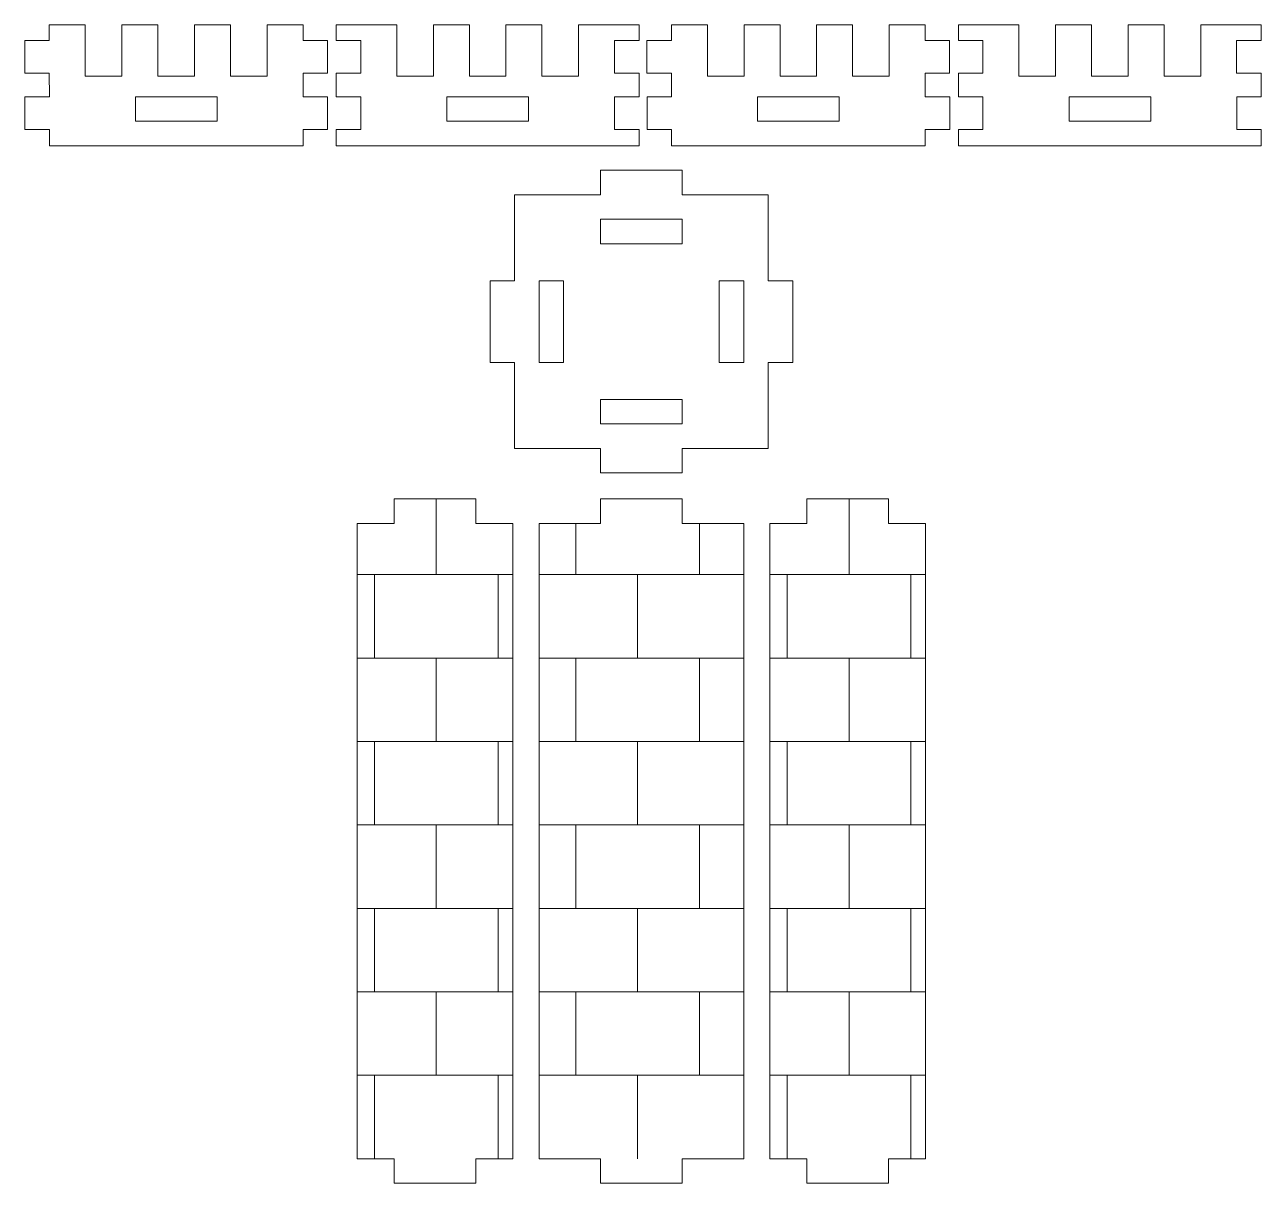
# Model space of a CAD drawing. Header units: millimetres. Extents: x -421 to 418, y -426 to 431.
# Drawn here: x -420.6 to -269.3, y -30.4 to 111.4 of the extents above; entities that cross this region are included whole.
import ezdxf

# ---------------------------------------------------------------- set-up
doc = ezdxf.new("R2010")
doc.units = ezdxf.units.MM
doc.header["$MEASUREMENT"] = 0
doc.layers.add('layer 1', color=7, linetype='Continuous')

msp = doc.modelspace()

# ---------------------------------------------------------------- linework, layer by layer
at = {"layer": 'layer 1', "color": 250, "lineweight": 9}
for points, knots in [([(-417.5594, 96.5401), (-417.5594, 96.5401), (-417.5598, 98.5401), (-417.5598, 98.5401), (-417.5598, 98.5401), (-417.5598, 98.5401), (-420.5561, 98.5401), (-420.5561, 98.5401), (-420.5561, 98.5401), (-420.5561, 98.5401), (-420.5561, 102.5401), (-420.5561, 102.5401), (-420.5561, 102.5401), (-420.5561, 102.5401), (-417.5605, 102.5401), (-417.5605, 102.5401), (-417.5605, 102.5401), (-417.5605, 102.5401), (-417.561, 105.4029), (-417.561, 105.4029), (-417.561, 105.4029), (-417.561, 105.4029), (-420.571, 105.4029), (-420.571, 105.4029), (-420.571, 105.4029), (-420.571, 105.4029), (-420.571, 109.4029), (-420.571, 109.4029), (-420.571, 109.4029), (-420.571, 109.4029), (-417.5617, 109.4029), (-417.5617, 109.4029), (-417.5617, 109.4029), (-417.5617, 109.4029), (-417.562, 111.3501), (-417.562, 111.3501), (-417.562, 111.3501), (-417.562, 111.3501), (-413.1605, 111.3501), (-413.1605, 111.3501), (-413.1605, 111.3501), (-413.1605, 111.3501), (-413.1605, 105.0354), (-413.1605, 105.0354), (-413.1605, 105.0354), (-413.1605, 105.0354), (-408.6819, 105.0354), (-408.6819, 105.0354), (-408.6819, 105.0354), (-408.6819, 105.0354), (-408.6819, 111.3501), (-408.6819, 111.3501), (-408.6819, 111.3501), (-408.6819, 111.3501), (-404.2804, 111.3501), (-404.2804, 111.3501), (-404.2804, 111.3501), (-404.2804, 111.3501), (-404.2804, 105.0354), (-404.2804, 105.0354), (-404.2804, 105.0354), (-404.2804, 105.0354), (-399.8018, 105.0354), (-399.8018, 105.0354), (-399.8018, 105.0354), (-399.8018, 105.0354), (-399.8018, 111.3501), (-399.8018, 111.3501), (-399.8018, 111.3501), (-399.8018, 111.3501), (-395.4002, 111.3501), (-395.4002, 111.3501), (-395.4002, 111.3501), (-395.4002, 111.3501), (-395.4002, 105.0354), (-395.4002, 105.0354), (-395.4002, 105.0354), (-395.4002, 105.0354), (-390.9215, 105.0354), (-390.9215, 105.0354), (-390.9215, 105.0354), (-390.9215, 105.0354), (-390.9215, 111.3501), (-390.9215, 111.3501), (-390.9215, 111.3501), (-390.9215, 111.3501), (-386.5199, 111.3501), (-386.5199, 111.3501), (-386.5199, 111.3501), (-386.5199, 111.3501), (-386.5185, 109.4029), (-386.5185, 109.4029), (-386.5185, 109.4029), (-386.5185, 109.4029), (-383.5248, 109.4029), (-383.5248, 109.4029), (-383.5248, 109.4029), (-383.5248, 109.4029), (-383.5248, 105.4029), (-383.5248, 105.4029), (-383.5248, 105.4029), (-383.5248, 105.4029), (-386.5156, 105.4029), (-386.5156, 105.4029), (-386.5156, 105.4029), (-386.5156, 105.4029), (-386.5136, 102.5401), (-386.5136, 102.5401), (-386.5136, 102.5401), (-386.5136, 102.5401), (-383.5093, 102.5401), (-383.5093, 102.5401), (-383.5093, 102.5401), (-383.5093, 102.5401), (-383.5093, 98.5401), (-383.5093, 98.5401), (-383.5093, 98.5401), (-383.5093, 98.5401), (-386.5107, 98.5401), (-386.5107, 98.5401), (-386.5107, 98.5401), (-386.5107, 98.5401), (-386.5093, 96.5401), (-386.5093, 96.5401), (-386.5093, 96.5401), (-386.5093, 96.5401), (-417.5594, 96.5401), (-417.5594, 96.5401)], [0, 0, 0, 0, 0.03030303, 0.03030303, 0.03030303, 0.03030303, 0.06060606, 0.06060606, 0.06060606, 0.06060606, 0.09090909, 0.09090909, 0.09090909, 0.09090909, 0.12121212, 0.12121212, 0.12121212, 0.12121212, 0.15151515, 0.15151515, 0.15151515, 0.15151515, 0.18181818, 0.18181818, 0.18181818, 0.18181818, 0.21212121, 0.21212121, 0.21212121, 0.21212121, 0.24242424, 0.24242424, 0.24242424, 0.24242424, 0.27272727, 0.27272727, 0.27272727, 0.27272727, 0.3030303, 0.3030303, 0.3030303, 0.3030303, 0.33333333, 0.33333333, 0.33333333, 0.33333333, 0.36363636, 0.36363636, 0.36363636, 0.36363636, 0.39393939, 0.39393939, 0.39393939, 0.39393939, 0.42424242, 0.42424242, 0.42424242, 0.42424242, 0.45454545, 0.45454545, 0.45454545, 0.45454545, 0.48484848, 0.48484848, 0.48484848, 0.48484848, 0.51515152, 0.51515152, 0.51515152, 0.51515152, 0.54545455, 0.54545455, 0.54545455, 0.54545455, 0.57575758, 0.57575758, 0.57575758, 0.57575758, 0.60606061, 0.60606061, 0.60606061, 0.60606061, 0.63636364, 0.63636364, 0.63636364, 0.63636364, 0.66666667, 0.66666667, 0.66666667, 0.66666667, 0.6969697, 0.6969697, 0.6969697, 0.6969697, 0.72727273, 0.72727273, 0.72727273, 0.72727273, 0.75757576, 0.75757576, 0.75757576, 0.75757576, 0.78787879, 0.78787879, 0.78787879, 0.78787879, 0.81818182, 0.81818182, 0.81818182, 0.81818182, 0.84848485, 0.84848485, 0.84848485, 0.84848485, 0.87878788, 0.87878788, 0.87878788, 0.87878788, 0.90909091, 0.90909091, 0.90909091, 0.90909091, 0.93939394, 0.93939394, 0.93939394, 0.93939394, 1, 1, 1, 1]), ([(-382.4461, 96.5401), (-382.4461, 96.5401), (-382.4465, 98.5401), (-382.4465, 98.5401), (-382.4465, 98.5401), (-382.4465, 98.5401), (-379.4461, 98.5401), (-379.4461, 98.5401), (-379.4461, 98.5401), (-379.4461, 98.5401), (-379.4461, 102.5401), (-379.4461, 102.5401), (-379.4461, 102.5401), (-379.4461, 102.5401), (-382.4472, 102.5401), (-382.4472, 102.5401), (-382.4472, 102.5401), (-382.4472, 102.5401), (-382.4477, 105.4029), (-382.4477, 105.4029), (-382.4477, 105.4029), (-382.4477, 105.4029), (-379.4644, 105.4029), (-379.4644, 105.4029), (-379.4644, 105.4029), (-379.4644, 105.4029), (-379.4644, 109.4029), (-379.4644, 109.4029), (-379.4644, 109.4029), (-379.4644, 109.4029), (-382.4484, 109.4029), (-382.4484, 109.4029), (-382.4484, 109.4029), (-382.4484, 109.4029), (-382.4487, 111.3501), (-382.4487, 111.3501), (-382.4487, 111.3501), (-382.4487, 111.3501), (-375.0472, 111.3501), (-375.0472, 111.3501), (-375.0472, 111.3501), (-375.0472, 111.3501), (-375.0472, 105.0354), (-375.0472, 105.0354), (-375.0472, 105.0354), (-375.0472, 105.0354), (-370.5686, 105.0354), (-370.5686, 105.0354), (-370.5686, 105.0354), (-370.5686, 105.0354), (-370.5686, 111.3501), (-370.5686, 111.3501), (-370.5686, 111.3501), (-370.5686, 111.3501), (-366.1671, 111.3501), (-366.1671, 111.3501), (-366.1671, 111.3501), (-366.1671, 111.3501), (-366.1671, 105.0354), (-366.1671, 105.0354), (-366.1671, 105.0354), (-366.1671, 105.0354), (-361.6885, 105.0354), (-361.6885, 105.0354), (-361.6885, 105.0354), (-361.6885, 105.0354), (-361.6885, 111.3501), (-361.6885, 111.3501), (-361.6885, 111.3501), (-361.6885, 111.3501), (-357.2869, 111.3501), (-357.2869, 111.3501), (-357.2869, 111.3501), (-357.2869, 111.3501), (-357.2869, 105.0354), (-357.2869, 105.0354), (-357.2869, 105.0354), (-357.2869, 105.0354), (-352.8082, 105.0354), (-352.8082, 105.0354), (-352.8082, 105.0354), (-352.8082, 105.0354), (-352.8082, 111.3501), (-352.8082, 111.3501), (-352.8082, 111.3501), (-352.8082, 111.3501), (-345.4066, 111.3501), (-345.4066, 111.3501), (-345.4066, 111.3501), (-345.4066, 111.3501), (-345.4052, 109.4029), (-345.4052, 109.4029), (-345.4052, 109.4029), (-345.4052, 109.4029), (-348.4102, 109.4029), (-348.4102, 109.4029), (-348.4102, 109.4029), (-348.4102, 109.4029), (-348.4102, 105.4029), (-348.4102, 105.4029), (-348.4102, 105.4029), (-348.4102, 105.4029), (-345.4023, 105.4029), (-345.4023, 105.4029), (-345.4023, 105.4029), (-345.4023, 105.4029), (-345.4003, 102.5401), (-345.4003, 102.5401), (-345.4003, 102.5401), (-345.4003, 102.5401), (-348.3962, 102.5401), (-348.3962, 102.5401), (-348.3962, 102.5401), (-348.3962, 102.5401), (-348.3962, 98.5401), (-348.3962, 98.5401), (-348.3962, 98.5401), (-348.3962, 98.5401), (-345.3974, 98.5401), (-345.3974, 98.5401), (-345.3974, 98.5401), (-345.3974, 98.5401), (-345.396, 96.5401), (-345.396, 96.5401), (-345.396, 96.5401), (-345.396, 96.5401), (-382.4461, 96.5401), (-382.4461, 96.5401)], [0, 0, 0, 0, 0.03030303, 0.03030303, 0.03030303, 0.03030303, 0.06060606, 0.06060606, 0.06060606, 0.06060606, 0.09090909, 0.09090909, 0.09090909, 0.09090909, 0.12121212, 0.12121212, 0.12121212, 0.12121212, 0.15151515, 0.15151515, 0.15151515, 0.15151515, 0.18181818, 0.18181818, 0.18181818, 0.18181818, 0.21212121, 0.21212121, 0.21212121, 0.21212121, 0.24242424, 0.24242424, 0.24242424, 0.24242424, 0.27272727, 0.27272727, 0.27272727, 0.27272727, 0.3030303, 0.3030303, 0.3030303, 0.3030303, 0.33333333, 0.33333333, 0.33333333, 0.33333333, 0.36363636, 0.36363636, 0.36363636, 0.36363636, 0.39393939, 0.39393939, 0.39393939, 0.39393939, 0.42424242, 0.42424242, 0.42424242, 0.42424242, 0.45454545, 0.45454545, 0.45454545, 0.45454545, 0.48484848, 0.48484848, 0.48484848, 0.48484848, 0.51515152, 0.51515152, 0.51515152, 0.51515152, 0.54545455, 0.54545455, 0.54545455, 0.54545455, 0.57575758, 0.57575758, 0.57575758, 0.57575758, 0.60606061, 0.60606061, 0.60606061, 0.60606061, 0.63636364, 0.63636364, 0.63636364, 0.63636364, 0.66666667, 0.66666667, 0.66666667, 0.66666667, 0.6969697, 0.6969697, 0.6969697, 0.6969697, 0.72727273, 0.72727273, 0.72727273, 0.72727273, 0.75757576, 0.75757576, 0.75757576, 0.75757576, 0.78787879, 0.78787879, 0.78787879, 0.78787879, 0.81818182, 0.81818182, 0.81818182, 0.81818182, 0.84848485, 0.84848485, 0.84848485, 0.84848485, 0.87878788, 0.87878788, 0.87878788, 0.87878788, 0.90909091, 0.90909091, 0.90909091, 0.90909091, 0.93939394, 0.93939394, 0.93939394, 0.93939394, 1, 1, 1, 1]), ([(-341.4274, 96.5401), (-341.4274, 96.5401), (-341.4278, 98.5401), (-341.4278, 98.5401), (-341.4278, 98.5401), (-341.4278, 98.5401), (-344.4241, 98.5401), (-344.4241, 98.5401), (-344.4241, 98.5401), (-344.4241, 98.5401), (-344.4241, 102.5401), (-344.4241, 102.5401), (-344.4241, 102.5401), (-344.4241, 102.5401), (-341.4285, 102.5401), (-341.4285, 102.5401), (-341.4285, 102.5401), (-341.4285, 102.5401), (-341.429, 105.4029), (-341.429, 105.4029), (-341.429, 105.4029), (-341.429, 105.4029), (-344.439, 105.4029), (-344.439, 105.4029), (-344.439, 105.4029), (-344.439, 105.4029), (-344.439, 109.4029), (-344.439, 109.4029), (-344.439, 109.4029), (-344.439, 109.4029), (-341.4297, 109.4029), (-341.4297, 109.4029), (-341.4297, 109.4029), (-341.4297, 109.4029), (-341.43, 111.3501), (-341.43, 111.3501), (-341.43, 111.3501), (-341.43, 111.3501), (-337.0285, 111.3501), (-337.0285, 111.3501), (-337.0285, 111.3501), (-337.0285, 111.3501), (-337.0285, 105.0354), (-337.0285, 105.0354), (-337.0285, 105.0354), (-337.0285, 105.0354), (-332.5499, 105.0354), (-332.5499, 105.0354), (-332.5499, 105.0354), (-332.5499, 105.0354), (-332.5499, 111.3501), (-332.5499, 111.3501), (-332.5499, 111.3501), (-332.5499, 111.3501), (-328.1484, 111.3501), (-328.1484, 111.3501), (-328.1484, 111.3501), (-328.1484, 111.3501), (-328.1484, 105.0354), (-328.1484, 105.0354), (-328.1484, 105.0354), (-328.1484, 105.0354), (-323.6698, 105.0354), (-323.6698, 105.0354), (-323.6698, 105.0354), (-323.6698, 105.0354), (-323.6698, 111.3501), (-323.6698, 111.3501), (-323.6698, 111.3501), (-323.6698, 111.3501), (-319.2682, 111.3501), (-319.2682, 111.3501), (-319.2682, 111.3501), (-319.2682, 111.3501), (-319.2682, 105.0354), (-319.2682, 105.0354), (-319.2682, 105.0354), (-319.2682, 105.0354), (-314.7895, 105.0354), (-314.7895, 105.0354), (-314.7895, 105.0354), (-314.7895, 105.0354), (-314.7895, 111.3501), (-314.7895, 111.3501), (-314.7895, 111.3501), (-314.7895, 111.3501), (-310.3879, 111.3501), (-310.3879, 111.3501), (-310.3879, 111.3501), (-310.3879, 111.3501), (-310.3865, 109.4029), (-310.3865, 109.4029), (-310.3865, 109.4029), (-310.3865, 109.4029), (-307.3928, 109.4029), (-307.3928, 109.4029), (-307.3928, 109.4029), (-307.3928, 109.4029), (-307.3928, 105.4029), (-307.3928, 105.4029), (-307.3928, 105.4029), (-307.3928, 105.4029), (-310.3836, 105.4029), (-310.3836, 105.4029), (-310.3836, 105.4029), (-310.3836, 105.4029), (-310.3816, 102.5401), (-310.3816, 102.5401), (-310.3816, 102.5401), (-310.3816, 102.5401), (-307.3773, 102.5401), (-307.3773, 102.5401), (-307.3773, 102.5401), (-307.3773, 102.5401), (-307.3773, 98.5401), (-307.3773, 98.5401), (-307.3773, 98.5401), (-307.3773, 98.5401), (-310.3787, 98.5401), (-310.3787, 98.5401), (-310.3787, 98.5401), (-310.3787, 98.5401), (-310.3773, 96.5401), (-310.3773, 96.5401), (-310.3773, 96.5401), (-310.3773, 96.5401), (-341.4274, 96.5401), (-341.4274, 96.5401)], [0, 0, 0, 0, 0.03030303, 0.03030303, 0.03030303, 0.03030303, 0.06060606, 0.06060606, 0.06060606, 0.06060606, 0.09090909, 0.09090909, 0.09090909, 0.09090909, 0.12121212, 0.12121212, 0.12121212, 0.12121212, 0.15151515, 0.15151515, 0.15151515, 0.15151515, 0.18181818, 0.18181818, 0.18181818, 0.18181818, 0.21212121, 0.21212121, 0.21212121, 0.21212121, 0.24242424, 0.24242424, 0.24242424, 0.24242424, 0.27272727, 0.27272727, 0.27272727, 0.27272727, 0.3030303, 0.3030303, 0.3030303, 0.3030303, 0.33333333, 0.33333333, 0.33333333, 0.33333333, 0.36363636, 0.36363636, 0.36363636, 0.36363636, 0.39393939, 0.39393939, 0.39393939, 0.39393939, 0.42424242, 0.42424242, 0.42424242, 0.42424242, 0.45454545, 0.45454545, 0.45454545, 0.45454545, 0.48484848, 0.48484848, 0.48484848, 0.48484848, 0.51515152, 0.51515152, 0.51515152, 0.51515152, 0.54545455, 0.54545455, 0.54545455, 0.54545455, 0.57575758, 0.57575758, 0.57575758, 0.57575758, 0.60606061, 0.60606061, 0.60606061, 0.60606061, 0.63636364, 0.63636364, 0.63636364, 0.63636364, 0.66666667, 0.66666667, 0.66666667, 0.66666667, 0.6969697, 0.6969697, 0.6969697, 0.6969697, 0.72727273, 0.72727273, 0.72727273, 0.72727273, 0.75757576, 0.75757576, 0.75757576, 0.75757576, 0.78787879, 0.78787879, 0.78787879, 0.78787879, 0.81818182, 0.81818182, 0.81818182, 0.81818182, 0.84848485, 0.84848485, 0.84848485, 0.84848485, 0.87878788, 0.87878788, 0.87878788, 0.87878788, 0.90909091, 0.90909091, 0.90909091, 0.90909091, 0.93939394, 0.93939394, 0.93939394, 0.93939394, 1, 1, 1, 1]), ([(-306.3141, 96.5401), (-306.3141, 96.5401), (-306.3145, 98.5401), (-306.3145, 98.5401), (-306.3145, 98.5401), (-306.3145, 98.5401), (-303.3141, 98.5401), (-303.3141, 98.5401), (-303.3141, 98.5401), (-303.3141, 98.5401), (-303.3141, 102.5401), (-303.3141, 102.5401), (-303.3141, 102.5401), (-303.3141, 102.5401), (-306.3152, 102.5401), (-306.3152, 102.5401), (-306.3152, 102.5401), (-306.3152, 102.5401), (-306.3157, 105.4029), (-306.3157, 105.4029), (-306.3157, 105.4029), (-306.3157, 105.4029), (-303.3324, 105.4029), (-303.3324, 105.4029), (-303.3324, 105.4029), (-303.3324, 105.4029), (-303.3324, 109.4029), (-303.3324, 109.4029), (-303.3324, 109.4029), (-303.3324, 109.4029), (-306.3164, 109.4029), (-306.3164, 109.4029), (-306.3164, 109.4029), (-306.3164, 109.4029), (-306.3167, 111.3501), (-306.3167, 111.3501), (-306.3167, 111.3501), (-306.3167, 111.3501), (-298.9152, 111.3501), (-298.9152, 111.3501), (-298.9152, 111.3501), (-298.9152, 111.3501), (-298.9152, 105.0354), (-298.9152, 105.0354), (-298.9152, 105.0354), (-298.9152, 105.0354), (-294.4366, 105.0354), (-294.4366, 105.0354), (-294.4366, 105.0354), (-294.4366, 105.0354), (-294.4366, 111.3501), (-294.4366, 111.3501), (-294.4366, 111.3501), (-294.4366, 111.3501), (-290.0351, 111.3501), (-290.0351, 111.3501), (-290.0351, 111.3501), (-290.0351, 111.3501), (-290.0351, 105.0354), (-290.0351, 105.0354), (-290.0351, 105.0354), (-290.0351, 105.0354), (-285.5565, 105.0354), (-285.5565, 105.0354), (-285.5565, 105.0354), (-285.5565, 105.0354), (-285.5565, 111.3501), (-285.5565, 111.3501), (-285.5565, 111.3501), (-285.5565, 111.3501), (-281.1549, 111.3501), (-281.1549, 111.3501), (-281.1549, 111.3501), (-281.1549, 111.3501), (-281.1549, 105.0354), (-281.1549, 105.0354), (-281.1549, 105.0354), (-281.1549, 105.0354), (-276.6762, 105.0354), (-276.6762, 105.0354), (-276.6762, 105.0354), (-276.6762, 105.0354), (-276.6762, 111.3501), (-276.6762, 111.3501), (-276.6762, 111.3501), (-276.6762, 111.3501), (-269.2746, 111.3501), (-269.2746, 111.3501), (-269.2746, 111.3501), (-269.2746, 111.3501), (-269.2732, 109.4029), (-269.2732, 109.4029), (-269.2732, 109.4029), (-269.2732, 109.4029), (-272.2782, 109.4029), (-272.2782, 109.4029), (-272.2782, 109.4029), (-272.2782, 109.4029), (-272.2782, 105.4029), (-272.2782, 105.4029), (-272.2782, 105.4029), (-272.2782, 105.4029), (-269.2703, 105.4029), (-269.2703, 105.4029), (-269.2703, 105.4029), (-269.2703, 105.4029), (-269.2683, 102.5401), (-269.2683, 102.5401), (-269.2683, 102.5401), (-269.2683, 102.5401), (-272.2642, 102.5401), (-272.2642, 102.5401), (-272.2642, 102.5401), (-272.2642, 102.5401), (-272.2642, 98.5401), (-272.2642, 98.5401), (-272.2642, 98.5401), (-272.2642, 98.5401), (-269.2654, 98.5401), (-269.2654, 98.5401), (-269.2654, 98.5401), (-269.2654, 98.5401), (-269.264, 96.5401), (-269.264, 96.5401), (-269.264, 96.5401), (-269.264, 96.5401), (-306.3141, 96.5401), (-306.3141, 96.5401)], [0, 0, 0, 0, 0.03030303, 0.03030303, 0.03030303, 0.03030303, 0.06060606, 0.06060606, 0.06060606, 0.06060606, 0.09090909, 0.09090909, 0.09090909, 0.09090909, 0.12121212, 0.12121212, 0.12121212, 0.12121212, 0.15151515, 0.15151515, 0.15151515, 0.15151515, 0.18181818, 0.18181818, 0.18181818, 0.18181818, 0.21212121, 0.21212121, 0.21212121, 0.21212121, 0.24242424, 0.24242424, 0.24242424, 0.24242424, 0.27272727, 0.27272727, 0.27272727, 0.27272727, 0.3030303, 0.3030303, 0.3030303, 0.3030303, 0.33333333, 0.33333333, 0.33333333, 0.33333333, 0.36363636, 0.36363636, 0.36363636, 0.36363636, 0.39393939, 0.39393939, 0.39393939, 0.39393939, 0.42424242, 0.42424242, 0.42424242, 0.42424242, 0.45454545, 0.45454545, 0.45454545, 0.45454545, 0.48484848, 0.48484848, 0.48484848, 0.48484848, 0.51515152, 0.51515152, 0.51515152, 0.51515152, 0.54545455, 0.54545455, 0.54545455, 0.54545455, 0.57575758, 0.57575758, 0.57575758, 0.57575758, 0.60606061, 0.60606061, 0.60606061, 0.60606061, 0.63636364, 0.63636364, 0.63636364, 0.63636364, 0.66666667, 0.66666667, 0.66666667, 0.66666667, 0.6969697, 0.6969697, 0.6969697, 0.6969697, 0.72727273, 0.72727273, 0.72727273, 0.72727273, 0.75757576, 0.75757576, 0.75757576, 0.75757576, 0.78787879, 0.78787879, 0.78787879, 0.78787879, 0.81818182, 0.81818182, 0.81818182, 0.81818182, 0.84848485, 0.84848485, 0.84848485, 0.84848485, 0.87878788, 0.87878788, 0.87878788, 0.87878788, 0.90909091, 0.90909091, 0.90909091, 0.90909091, 0.93939394, 0.93939394, 0.93939394, 0.93939394, 1, 1, 1, 1]), ([(-407.0344, 99.5401), (-407.0344, 99.5401), (-397.0344, 99.5401), (-397.0344, 99.5401), (-397.0344, 99.5401), (-397.0344, 99.5401), (-397.0344, 102.5401), (-397.0344, 102.5401), (-397.0344, 102.5401), (-397.0344, 102.5401), (-407.0344, 102.5401), (-407.0344, 102.5401), (-407.0344, 102.5401), (-407.0344, 102.5401), (-407.0344, 99.5401), (-407.0344, 99.5401)], [0, 0, 0, 0, 0.2, 0.2, 0.2, 0.2, 0.4, 0.4, 0.4, 0.4, 0.6, 0.6, 0.6, 0.6, 1, 1, 1, 1]), ([(-368.9211, 99.5401), (-368.9211, 99.5401), (-358.9211, 99.5401), (-358.9211, 99.5401), (-358.9211, 99.5401), (-358.9211, 99.5401), (-358.9211, 102.5401), (-358.9211, 102.5401), (-358.9211, 102.5401), (-358.9211, 102.5401), (-368.9211, 102.5401), (-368.9211, 102.5401), (-368.9211, 102.5401), (-368.9211, 102.5401), (-368.9211, 99.5401), (-368.9211, 99.5401)], [0, 0, 0, 0, 0.2, 0.2, 0.2, 0.2, 0.4, 0.4, 0.4, 0.4, 0.6, 0.6, 0.6, 0.6, 1, 1, 1, 1]), ([(-330.9024, 99.5401), (-330.9024, 99.5401), (-320.9024, 99.5401), (-320.9024, 99.5401), (-320.9024, 99.5401), (-320.9024, 99.5401), (-320.9024, 102.5401), (-320.9024, 102.5401), (-320.9024, 102.5401), (-320.9024, 102.5401), (-330.9024, 102.5401), (-330.9024, 102.5401), (-330.9024, 102.5401), (-330.9024, 102.5401), (-330.9024, 99.5401), (-330.9024, 99.5401)], [0, 0, 0, 0, 0.2, 0.2, 0.2, 0.2, 0.4, 0.4, 0.4, 0.4, 0.6, 0.6, 0.6, 0.6, 1, 1, 1, 1]), ([(-292.7891, 99.5401), (-292.7891, 99.5401), (-282.7891, 99.5401), (-282.7891, 99.5401), (-282.7891, 99.5401), (-282.7891, 99.5401), (-282.7891, 102.5401), (-282.7891, 102.5401), (-282.7891, 102.5401), (-282.7891, 102.5401), (-292.7891, 102.5401), (-292.7891, 102.5401), (-292.7891, 102.5401), (-292.7891, 102.5401), (-292.7891, 99.5401), (-292.7891, 99.5401)], [0, 0, 0, 0, 0.2, 0.2, 0.2, 0.2, 0.4, 0.4, 0.4, 0.4, 0.6, 0.6, 0.6, 0.6, 1, 1, 1, 1]), ([(-360.6342, 59.4973), (-360.6342, 59.4973), (-350.1144, 59.4973), (-350.1144, 59.4973), (-350.1144, 59.4973), (-350.1144, 59.4973), (-350.1144, 56.4973), (-350.1144, 56.4973), (-350.1144, 56.4973), (-350.1144, 56.4973), (-340.1144, 56.4973), (-340.1144, 56.4973), (-340.1144, 56.4973), (-340.1144, 56.4973), (-340.1144, 59.4973), (-340.1144, 59.4973), (-340.1144, 59.4973), (-340.1144, 59.4973), (-329.5947, 59.4973), (-329.5947, 59.4973), (-329.5947, 59.4973), (-329.5947, 59.4973), (-329.5947, 70.0168), (-329.5947, 70.0168), (-329.5947, 70.0168), (-329.5947, 70.0168), (-326.5949, 70.0168), (-326.5949, 70.0168), (-326.5949, 70.0168), (-326.5949, 70.0168), (-326.5949, 80.0168), (-326.5949, 80.0168), (-326.5949, 80.0168), (-326.5949, 80.0168), (-329.5947, 80.0168), (-329.5947, 80.0168), (-329.5947, 80.0168), (-329.5947, 80.0168), (-329.5947, 90.5363), (-329.5947, 90.5363), (-329.5947, 90.5363), (-329.5947, 90.5363), (-340.1144, 90.5363), (-340.1144, 90.5363), (-340.1144, 90.5363), (-340.1144, 90.5363), (-340.1144, 93.5363), (-340.1144, 93.5363), (-340.1144, 93.5363), (-340.1144, 93.5363), (-350.1144, 93.5363), (-350.1144, 93.5363), (-350.1144, 93.5363), (-350.1144, 93.5363), (-350.1144, 90.5363), (-350.1144, 90.5363), (-350.1144, 90.5363), (-350.1144, 90.5363), (-360.6342, 90.5363), (-360.6342, 90.5363), (-360.6342, 90.5363), (-360.6342, 90.5363), (-360.6342, 80.0168), (-360.6342, 80.0168), (-360.6342, 80.0168), (-360.6342, 80.0168), (-363.6339, 80.0168), (-363.6339, 80.0168), (-363.6339, 80.0168), (-363.6339, 80.0168), (-363.6339, 70.0168), (-363.6339, 70.0168), (-363.6339, 70.0168), (-363.6339, 70.0168), (-360.6342, 70.0168), (-360.6342, 70.0168), (-360.6342, 70.0168), (-360.6342, 70.0168), (-360.6342, 59.4973), (-360.6342, 59.4973)], [0, 0, 0, 0, 0.04761905, 0.04761905, 0.04761905, 0.04761905, 0.0952381, 0.0952381, 0.0952381, 0.0952381, 0.14285714, 0.14285714, 0.14285714, 0.14285714, 0.19047619, 0.19047619, 0.19047619, 0.19047619, 0.23809524, 0.23809524, 0.23809524, 0.23809524, 0.28571429, 0.28571429, 0.28571429, 0.28571429, 0.33333333, 0.33333333, 0.33333333, 0.33333333, 0.38095238, 0.38095238, 0.38095238, 0.38095238, 0.42857143, 0.42857143, 0.42857143, 0.42857143, 0.47619048, 0.47619048, 0.47619048, 0.47619048, 0.52380952, 0.52380952, 0.52380952, 0.52380952, 0.57142857, 0.57142857, 0.57142857, 0.57142857, 0.61904762, 0.61904762, 0.61904762, 0.61904762, 0.66666667, 0.66666667, 0.66666667, 0.66666667, 0.71428571, 0.71428571, 0.71428571, 0.71428571, 0.76190476, 0.76190476, 0.76190476, 0.76190476, 0.80952381, 0.80952381, 0.80952381, 0.80952381, 0.85714286, 0.85714286, 0.85714286, 0.85714286, 0.9047619, 0.9047619, 0.9047619, 0.9047619, 1, 1, 1, 1]), ([(-350.1144, 87.5432), (-350.1144, 87.5432), (-340.1144, 87.5432), (-340.1144, 87.5432), (-340.1144, 87.5432), (-340.1144, 87.5432), (-340.1144, 84.5432), (-340.1144, 84.5432), (-340.1144, 84.5432), (-340.1144, 84.5432), (-350.1144, 84.5432), (-350.1144, 84.5432), (-350.1144, 84.5432), (-350.1144, 84.5432), (-350.1144, 87.5432), (-350.1144, 87.5432)], [0, 0, 0, 0, 0.2, 0.2, 0.2, 0.2, 0.4, 0.4, 0.4, 0.4, 0.6, 0.6, 0.6, 0.6, 1, 1, 1, 1]), ([(-357.6408, 70.0168), (-357.6408, 70.0168), (-357.6408, 80.0168), (-357.6408, 80.0168), (-357.6408, 80.0168), (-357.6408, 80.0168), (-354.6408, 80.0168), (-354.6408, 80.0168), (-354.6408, 80.0168), (-354.6408, 80.0168), (-354.6408, 70.0168), (-354.6408, 70.0168), (-354.6408, 70.0168), (-354.6408, 70.0168), (-357.6408, 70.0168), (-357.6408, 70.0168)], [0, 0, 0, 0, 0.2, 0.2, 0.2, 0.2, 0.4, 0.4, 0.4, 0.4, 0.6, 0.6, 0.6, 0.6, 1, 1, 1, 1]), ([(-335.588, 70.0168), (-335.588, 70.0168), (-335.588, 80.0168), (-335.588, 80.0168), (-335.588, 80.0168), (-335.588, 80.0168), (-332.588, 80.0168), (-332.588, 80.0168), (-332.588, 80.0168), (-332.588, 80.0168), (-332.588, 70.0168), (-332.588, 70.0168), (-332.588, 70.0168), (-332.588, 70.0168), (-335.588, 70.0168), (-335.588, 70.0168)], [0, 0, 0, 0, 0.2, 0.2, 0.2, 0.2, 0.4, 0.4, 0.4, 0.4, 0.6, 0.6, 0.6, 0.6, 1, 1, 1, 1]), ([(-350.1144, 65.4904), (-350.1144, 65.4904), (-340.1144, 65.4904), (-340.1144, 65.4904), (-340.1144, 65.4904), (-340.1144, 65.4904), (-340.1144, 62.4904), (-340.1144, 62.4904), (-340.1144, 62.4904), (-340.1144, 62.4904), (-350.1144, 62.4904), (-350.1144, 62.4904), (-350.1144, 62.4904), (-350.1144, 62.4904), (-350.1144, 65.4904), (-350.1144, 65.4904)], [0, 0, 0, 0, 0.2, 0.2, 0.2, 0.2, 0.4, 0.4, 0.4, 0.4, 0.6, 0.6, 0.6, 0.6, 1, 1, 1, 1]), ([(-379.8936, -27.4341), (-379.8936, -27.4341), (-375.3672, -27.4341), (-375.3672, -27.4341), (-375.3672, -27.4341), (-375.3672, -27.4341), (-375.3672, -30.4341), (-375.3672, -30.4341), (-375.3672, -30.4341), (-375.3672, -30.4341), (-365.3672, -30.4341), (-365.3672, -30.4341), (-365.3672, -30.4341), (-365.3672, -30.4341), (-365.3672, -27.4341), (-365.3672, -27.4341), (-365.3672, -27.4341), (-365.3672, -27.4341), (-360.8408, -27.4341), (-360.8408, -27.4341), (-360.8408, -27.4341), (-360.8408, -27.4341), (-360.8408, 50.3223), (-360.8408, 50.3223), (-360.8408, 50.3223), (-360.8408, 50.3223), (-365.3672, 50.3223), (-365.3672, 50.3223), (-365.3672, 50.3223), (-365.3672, 50.3223), (-365.3672, 53.3223), (-365.3672, 53.3223), (-365.3672, 53.3223), (-365.3672, 53.3223), (-375.3672, 53.3223), (-375.3672, 53.3223), (-375.3672, 53.3223), (-375.3672, 53.3223), (-375.3672, 50.3223), (-375.3672, 50.3223), (-375.3672, 50.3223), (-375.3672, 50.3223), (-379.8936, 50.3223), (-379.8936, 50.3223), (-379.8936, 50.3223), (-379.8936, 50.3223), (-379.8936, -27.4341), (-379.8936, -27.4341)], [0, 0, 0, 0, 0.07692308, 0.07692308, 0.07692308, 0.07692308, 0.15384615, 0.15384615, 0.15384615, 0.15384615, 0.23076923, 0.23076923, 0.23076923, 0.23076923, 0.30769231, 0.30769231, 0.30769231, 0.30769231, 0.38461538, 0.38461538, 0.38461538, 0.38461538, 0.46153846, 0.46153846, 0.46153846, 0.46153846, 0.53846154, 0.53846154, 0.53846154, 0.53846154, 0.61538462, 0.61538462, 0.61538462, 0.61538462, 0.69230769, 0.69230769, 0.69230769, 0.69230769, 0.76923077, 0.76923077, 0.76923077, 0.76923077, 0.84615385, 0.84615385, 0.84615385, 0.84615385, 1, 1, 1, 1]), ([(-357.6408, -27.4341), (-357.6408, -27.4341), (-350.1144, -27.4341), (-350.1144, -27.4341), (-350.1144, -27.4341), (-350.1144, -27.4341), (-350.1144, -30.4341), (-350.1144, -30.4341), (-350.1144, -30.4341), (-350.1144, -30.4341), (-340.1144, -30.4341), (-340.1144, -30.4341), (-340.1144, -30.4341), (-340.1144, -30.4341), (-340.1144, -27.4341), (-340.1144, -27.4341), (-340.1144, -27.4341), (-340.1144, -27.4341), (-332.588, -27.4341), (-332.588, -27.4341), (-332.588, -27.4341), (-332.588, -27.4341), (-332.588, 50.3223), (-332.588, 50.3223), (-332.588, 50.3223), (-332.588, 50.3223), (-340.1144, 50.3223), (-340.1144, 50.3223), (-340.1144, 50.3223), (-340.1144, 50.3223), (-340.1144, 53.3223), (-340.1144, 53.3223), (-340.1144, 53.3223), (-340.1144, 53.3223), (-350.1144, 53.3223), (-350.1144, 53.3223), (-350.1144, 53.3223), (-350.1144, 53.3223), (-350.1144, 50.3223), (-350.1144, 50.3223), (-350.1144, 50.3223), (-350.1144, 50.3223), (-357.6408, 50.3223), (-357.6408, 50.3223), (-357.6408, 50.3223), (-357.6408, 50.3223), (-357.6408, -27.4341), (-357.6408, -27.4341)], [0, 0, 0, 0, 0.07692308, 0.07692308, 0.07692308, 0.07692308, 0.15384615, 0.15384615, 0.15384615, 0.15384615, 0.23076923, 0.23076923, 0.23076923, 0.23076923, 0.30769231, 0.30769231, 0.30769231, 0.30769231, 0.38461538, 0.38461538, 0.38461538, 0.38461538, 0.46153846, 0.46153846, 0.46153846, 0.46153846, 0.53846154, 0.53846154, 0.53846154, 0.53846154, 0.61538462, 0.61538462, 0.61538462, 0.61538462, 0.69230769, 0.69230769, 0.69230769, 0.69230769, 0.76923077, 0.76923077, 0.76923077, 0.76923077, 0.84615385, 0.84615385, 0.84615385, 0.84615385, 1, 1, 1, 1]), ([(-329.388, -27.4341), (-329.388, -27.4341), (-324.8616, -27.4341), (-324.8616, -27.4341), (-324.8616, -27.4341), (-324.8616, -27.4341), (-324.8616, -30.4341), (-324.8616, -30.4341), (-324.8616, -30.4341), (-324.8616, -30.4341), (-314.8616, -30.4341), (-314.8616, -30.4341), (-314.8616, -30.4341), (-314.8616, -30.4341), (-314.8616, -27.4341), (-314.8616, -27.4341), (-314.8616, -27.4341), (-314.8616, -27.4341), (-310.3352, -27.4341), (-310.3352, -27.4341), (-310.3352, -27.4341), (-310.3352, -27.4341), (-310.3352, 50.3223), (-310.3352, 50.3223), (-310.3352, 50.3223), (-310.3352, 50.3223), (-314.8616, 50.3223), (-314.8616, 50.3223), (-314.8616, 50.3223), (-314.8616, 50.3223), (-314.8616, 53.3223), (-314.8616, 53.3223), (-314.8616, 53.3223), (-314.8616, 53.3223), (-324.8616, 53.3223), (-324.8616, 53.3223), (-324.8616, 53.3223), (-324.8616, 53.3223), (-324.8616, 50.3223), (-324.8616, 50.3223), (-324.8616, 50.3223), (-324.8616, 50.3223), (-329.388, 50.3223), (-329.388, 50.3223), (-329.388, 50.3223), (-329.388, 50.3223), (-329.388, -27.4341), (-329.388, -27.4341)], [0, 0, 0, 0, 0.07692308, 0.07692308, 0.07692308, 0.07692308, 0.15384615, 0.15384615, 0.15384615, 0.15384615, 0.23076923, 0.23076923, 0.23076923, 0.23076923, 0.30769231, 0.30769231, 0.30769231, 0.30769231, 0.38461538, 0.38461538, 0.38461538, 0.38461538, 0.46153846, 0.46153846, 0.46153846, 0.46153846, 0.53846154, 0.53846154, 0.53846154, 0.53846154, 0.61538462, 0.61538462, 0.61538462, 0.61538462, 0.69230769, 0.69230769, 0.69230769, 0.69230769, 0.76923077, 0.76923077, 0.76923077, 0.76923077, 0.84615385, 0.84615385, 0.84615385, 0.84615385, 1, 1, 1, 1])]:
    msp.add_open_spline(points, degree=3, knots=knots, dxfattribs=at)
at = {"layer": 'layer 1', "color": 242, "lineweight": 9}
for points in [[(-370.2104, 53.3223), (-370.2104, 53.3223), (-370.2104, 44.0622), (-370.2104, 44.0622)], [(-319.7048, 53.3223), (-319.7048, 53.3223), (-319.7048, 44.0622), (-319.7048, 44.0622)], [(-353.1318, 50.3223), (-353.1318, 50.3223), (-353.1318, 44.0622), (-353.1318, 44.0622)], [(-338.0183, 50.3223), (-338.0183, 50.3223), (-338.0183, 44.0622), (-338.0183, 44.0622)], [(-379.8936, 44.0622), (-379.8936, 44.0622), (-360.8408, 44.0622), (-360.8408, 44.0622)], [(-377.7672, 44.0622), (-377.7672, 44.0622), (-377.7672, 33.8484), (-377.7672, 33.8484)], [(-362.6537, 44.0622), (-362.6537, 44.0622), (-362.6537, 33.8484), (-362.6537, 33.8484)], [(-357.6408, 44.0622), (-357.6408, 44.0622), (-332.588, 44.0622), (-332.588, 44.0622)], [(-345.575, 44.0622), (-345.575, 44.0622), (-345.575, 33.8484), (-345.575, 33.8484)], [(-329.388, 44.0622), (-329.388, 44.0622), (-310.3352, 44.0622), (-310.3352, 44.0622)], [(-327.2616, 44.0622), (-327.2616, 44.0622), (-327.2616, 33.8484), (-327.2616, 33.8484)], [(-312.1481, 44.0622), (-312.1481, 44.0622), (-312.1481, 33.8484), (-312.1481, 33.8484)], [(-379.8936, 33.8484), (-379.8936, 33.8484), (-360.8408, 33.8484), (-360.8408, 33.8484)], [(-370.2104, 33.8484), (-370.2104, 33.8484), (-370.2104, 23.6347), (-370.2104, 23.6347)], [(-357.6408, 33.8484), (-357.6408, 33.8484), (-332.588, 33.8484), (-332.588, 33.8484)], [(-353.1318, 33.8484), (-353.1318, 33.8484), (-353.1318, 23.6347), (-353.1318, 23.6347)], [(-338.0183, 33.8484), (-338.0183, 33.8484), (-338.0183, 23.6347), (-338.0183, 23.6347)], [(-329.388, 33.8484), (-329.388, 33.8484), (-310.3352, 33.8484), (-310.3352, 33.8484)], [(-319.7048, 33.8484), (-319.7048, 33.8484), (-319.7048, 23.6347), (-319.7048, 23.6347)], [(-379.8936, 23.6347), (-379.8936, 23.6347), (-360.8408, 23.6347), (-360.8408, 23.6347)], [(-377.7672, 23.6347), (-377.7672, 23.6347), (-377.7672, 13.4209), (-377.7672, 13.4209)], [(-362.6537, 23.6347), (-362.6537, 23.6347), (-362.6537, 13.4209), (-362.6537, 13.4209)], [(-357.6408, 23.6347), (-357.6408, 23.6347), (-332.588, 23.6347), (-332.588, 23.6347)], [(-345.575, 23.6347), (-345.575, 23.6347), (-345.575, 13.4209), (-345.575, 13.4209)], [(-329.388, 23.6347), (-329.388, 23.6347), (-310.3352, 23.6347), (-310.3352, 23.6347)], [(-327.2616, 23.6347), (-327.2616, 23.6347), (-327.2616, 13.4209), (-327.2616, 13.4209)], [(-312.1481, 23.6347), (-312.1481, 23.6347), (-312.1481, 13.4209), (-312.1481, 13.4209)], [(-379.8936, 13.4209), (-379.8936, 13.4209), (-360.8408, 13.4209), (-360.8408, 13.4209)], [(-370.2104, 13.4209), (-370.2104, 13.4209), (-370.2104, 3.2072), (-370.2104, 3.2072)], [(-357.6408, 13.4209), (-357.6408, 13.4209), (-332.588, 13.4209), (-332.588, 13.4209)], [(-353.1318, 13.4209), (-353.1318, 13.4209), (-353.1318, 3.2072), (-353.1318, 3.2072)], [(-338.0183, 13.4209), (-338.0183, 13.4209), (-338.0183, 3.2072), (-338.0183, 3.2072)], [(-329.388, 13.4209), (-329.388, 13.4209), (-310.3352, 13.4209), (-310.3352, 13.4209)], [(-319.7048, 13.4209), (-319.7048, 13.4209), (-319.7048, 3.2072), (-319.7048, 3.2072)], [(-379.8936, 3.2072), (-379.8936, 3.2072), (-360.8408, 3.2072), (-360.8408, 3.2072)], [(-377.7672, 3.2072), (-377.7672, 3.2072), (-377.7672, -7.0066), (-377.7672, -7.0066)], [(-362.6537, 3.2072), (-362.6537, 3.2072), (-362.6537, -7.0066), (-362.6537, -7.0066)], [(-357.6408, 3.2072), (-357.6408, 3.2072), (-332.588, 3.2072), (-332.588, 3.2072)], [(-345.575, 3.2072), (-345.575, 3.2072), (-345.575, -7.0066), (-345.575, -7.0066)], [(-329.388, 3.2072), (-329.388, 3.2072), (-310.3352, 3.2072), (-310.3352, 3.2072)], [(-327.2616, 3.2072), (-327.2616, 3.2072), (-327.2616, -7.0066), (-327.2616, -7.0066)], [(-312.1481, 3.2072), (-312.1481, 3.2072), (-312.1481, -7.0066), (-312.1481, -7.0066)], [(-379.8936, -7.0066), (-379.8936, -7.0066), (-360.8408, -7.0066), (-360.8408, -7.0066)], [(-370.2104, -7.0066), (-370.2104, -7.0066), (-370.2104, -17.2203), (-370.2104, -17.2203)], [(-357.6408, -7.0066), (-357.6408, -7.0066), (-332.588, -7.0066), (-332.588, -7.0066)], [(-353.1318, -7.0066), (-353.1318, -7.0066), (-353.1318, -17.2203), (-353.1318, -17.2203)], [(-338.0183, -7.0066), (-338.0183, -7.0066), (-338.0183, -17.2203), (-338.0183, -17.2203)], [(-329.388, -7.0066), (-329.388, -7.0066), (-310.3352, -7.0066), (-310.3352, -7.0066)], [(-319.7048, -7.0066), (-319.7048, -7.0066), (-319.7048, -17.2203), (-319.7048, -17.2203)], [(-379.8936, -17.2203), (-379.8936, -17.2203), (-360.8408, -17.2203), (-360.8408, -17.2203)], [(-377.7672, -17.2203), (-377.7672, -17.2203), (-377.7672, -27.4341), (-377.7672, -27.4341)], [(-362.6537, -17.2203), (-362.6537, -17.2203), (-362.6537, -27.4341), (-362.6537, -27.4341)], [(-357.6408, -17.2203), (-357.6408, -17.2203), (-332.588, -17.2203), (-332.588, -17.2203)], [(-345.575, -17.2203), (-345.575, -17.2203), (-345.575, -27.4341), (-345.575, -27.4341)], [(-329.388, -17.2203), (-329.388, -17.2203), (-310.3352, -17.2203), (-310.3352, -17.2203)], [(-327.2616, -17.2203), (-327.2616, -17.2203), (-327.2616, -27.4341), (-327.2616, -27.4341)], [(-312.1481, -17.2203), (-312.1481, -17.2203), (-312.1481, -27.4341), (-312.1481, -27.4341)]]:
    msp.add_open_spline(points, degree=3, dxfattribs=at)

doc.saveas('drawing.dxf')
